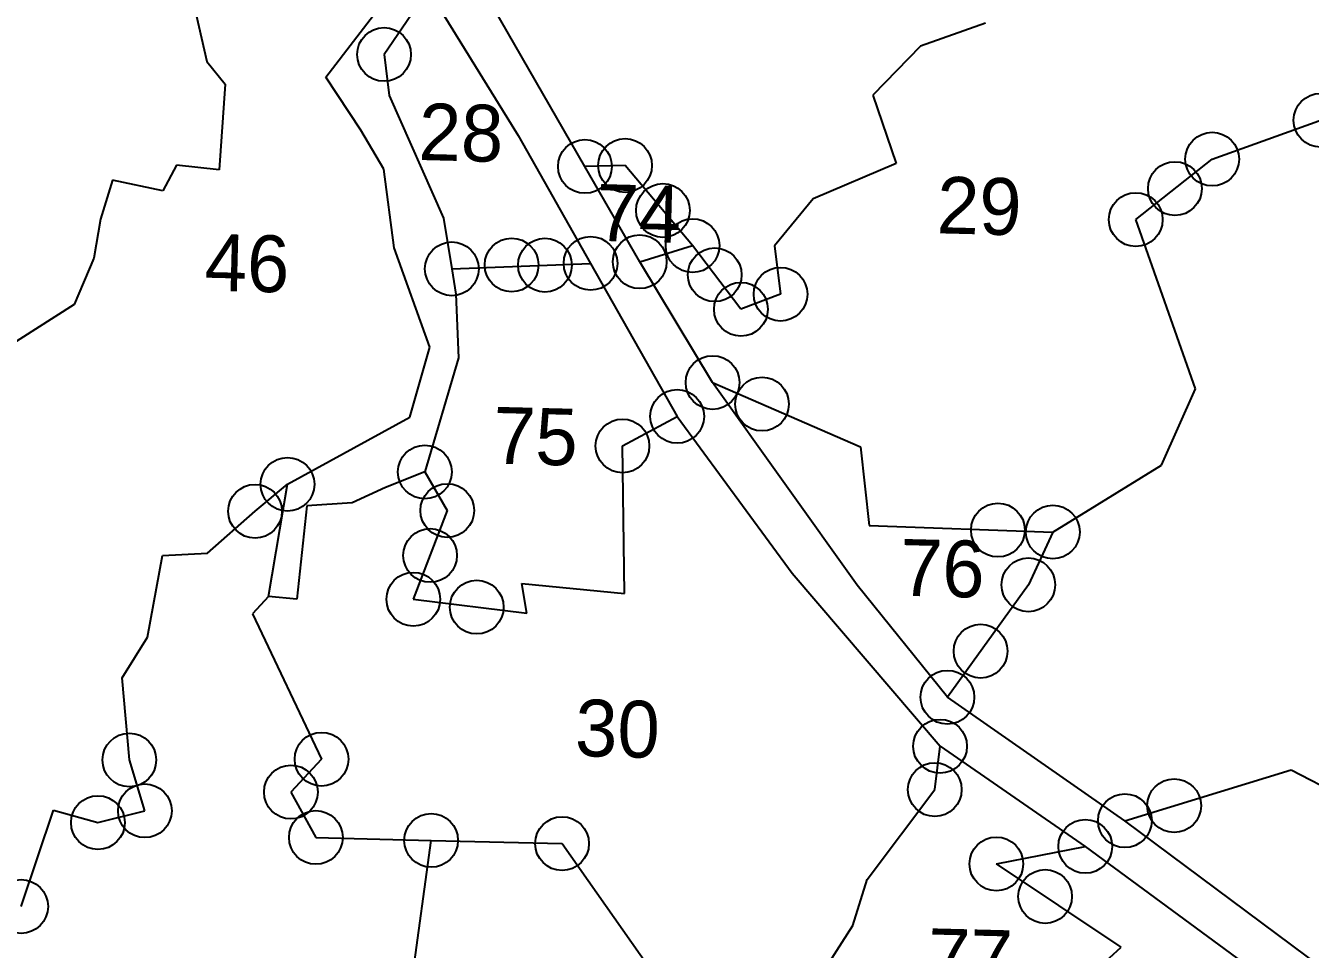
# Model space of a CAD drawing. Header units: metres. Extents: x 281733 to 284660, y 2048347 to 2052315.
# Drawn here: x 282917.1 to 283250.4, y 2049685.8 to 2049925.5 of the extents above; entities that cross this region are included whole.
import ezdxf
from ezdxf.enums import TextEntityAlignment as Align

# ---------------------------------------------------------------- set-up
doc = ezdxf.new("R2010")
doc.units = ezdxf.units.M
doc.header["$MEASUREMENT"] = 0
for name, color, linetype in [('POLY_PARCEL', 6, 'Continuous'), ('POLY_ROAD', 30, 'Continuous'), ('POLY_WATER', 4, 'Continuous'), ('TEXT_PARCEL', 7, 'Continuous')]:
    doc.layers.add(name, color=color, linetype=linetype)
doc.styles.add('TEXT_MAP', font='', dxfattribs={"height": 2.5})
doc.styles.get('TEXT_MAP').set_extended_font_data('Kruti Dev 050')

msp = doc.modelspace()

# ---------------------------------------------------------------- linework, layer by layer
for centre in [(283010.05, 2049918), (283253.05, 2049900.91), (283062.18, 2049888.94), (283072.59, 2049889.19), (283224.94, 2049890.84), (283215.28, 2049883.19), (283082.43, 2049877.51), (283205.11, 2049875.15), (283090.11, 2049868.39), (283027.64, 2049862.38), (283043.16, 2049863.37), (283051.81, 2049863.33), (283063.64, 2049863.8), (283076.4, 2049864.22), (283095.86, 2049860.83), (283112.94, 2049855.79), (283102.66, 2049851.88), (283095.31, 2049832.87), (283108.13, 2049827.3), (283086.12, 2049824.1), (283071.92, 2049816.42), (283020.63, 2049809.67), (282985, 2049806.47), (282976.58, 2049799.47), (283026.46, 2049799.66), (283169.35, 2049794.6), (283183.6, 2049794.1), (283022, 2049788.02), (283177.24, 2049780.39), (283017.65, 2049776.65), (283034.1, 2049774.62), (283164.85, 2049763.19), (283156.24, 2049751.23), (283154.33, 2049738.51), (282943.96, 2049734.95), (282993.84, 2049735.15), (282985.88, 2049726.64), (283152.96, 2049727.26), (283215.08, 2049723.1), (282947.99, 2049721.78), (283202.3, 2049719.2), (282935.81, 2049718.7), (282992.36, 2049714.86), (283022.27, 2049714.1), (283056.24, 2049713.25), (283192.02, 2049712.54), (283168.94, 2049707.98), (283181.6, 2049699.53), (282915.89, 2049696.94)]:
    msp.add_circle(centre, 6.97)
at = {"layer": 'POLY_PARCEL'}
for p, q in [((282960.62, 2049931.27), (282964.11, 2049916.18)), ((283166.09, 2049926.15), (283149.28, 2049920.1)), ((283149.28, 2049920.1), (283136.92, 2049907.46)), ((282964.11, 2049916.18), (282968.8, 2049910.25)), ((282968.8, 2049910.25), (282967.27, 2049888.03)), ((283136.92, 2049907.46), (283142.96, 2049889.73)), ((283224.94, 2049890.84), (283268.38, 2049906.4)), ((282956.17, 2049889.28), (282952.61, 2049882.59)), ((282967.27, 2049888.03), (282956.17, 2049889.28)), ((283142.96, 2049889.73), (283121.43, 2049880.55)), ((283205.11, 2049875.15), (283224.94, 2049890.84)), ((283072.59, 2049889.19), (283062.18, 2049888.94)), ((283090.11, 2049868.39), (283072.59, 2049889.19)), ((282939.6, 2049885.34), (282936.44, 2049875.25)), ((282952.61, 2049882.59), (282939.6, 2049885.34)), ((283121.43, 2049880.55), (283111.4, 2049868.32)), ((282936.44, 2049875.25), (282934.74, 2049865.13)), ((283220.66, 2049831.27), (283205.11, 2049875.15)), ((283076.4, 2049864.22), (283090.11, 2049868.39)), ((283102.66, 2049851.88), (283090.11, 2049868.39)), ((283111.4, 2049868.32), (283112.94, 2049855.79)), ((282934.74, 2049865.13), (282929.68, 2049853.16)), ((283027.64, 2049862.38), (283063.64, 2049863.8)), ((282929.68, 2049853.16), (282910.49, 2049840.91)), ((283112.94, 2049855.79), (283102.66, 2049851.88)), ((283095.31, 2049832.87), (283133.7, 2049816.18)), ((283211.81, 2049811.44), (283220.66, 2049831.27)), ((283071.92, 2049816.42), (283086.12, 2049824.1)), ((283072.41, 2049778.18), (283071.92, 2049816.42)), ((283133.7, 2049816.18), (283135.96, 2049795.77)), ((283020.63, 2049809.67), (283026.46, 2049799.66)), ((283183.6, 2049794.1), (283211.81, 2049811.44)), ((282976.58, 2049799.47), (282985, 2049806.47)), ((282964.2, 2049788.65), (282976.58, 2049799.47)), ((283026.46, 2049799.66), (283017.65, 2049776.65)), ((283135.96, 2049795.77), (283183.6, 2049794.1)), ((283183.6, 2049794.1), (283177.24, 2049780.39)), ((282948.64, 2049766.78), (282952.56, 2049787.97)), ((282952.56, 2049787.97), (282964.2, 2049788.65)), ((283047.1, 2049773.01), (283045.84, 2049780.78)), ((283045.84, 2049780.78), (283072.41, 2049778.18)), ((283177.24, 2049780.39), (283156.24, 2049751.23)), ((282980.09, 2049777.38), (282975.91, 2049772.87)), ((283017.65, 2049776.65), (283047.1, 2049773.01)), ((282975.91, 2049772.87), (282993.84, 2049735.15)), ((282942.08, 2049756.3), (282948.64, 2049766.78)), ((282943.96, 2049734.95), (282942.08, 2049756.3)), ((283152.96, 2049727.26), (283154.33, 2049738.51)), ((282947.99, 2049721.78), (282943.96, 2049734.95)), ((282993.84, 2049735.15), (282985.88, 2049726.64)), ((283202.3, 2049719.2), (283245.48, 2049732.38)), ((283245.48, 2049732.38), (283271.37, 2049718.88)), ((282985.88, 2049726.64), (282992.36, 2049714.86)), ((283135.42, 2049703.99), (283152.96, 2049727.26)), ((282915.89, 2049696.94), (282924.26, 2049721.9)), ((282924.26, 2049721.9), (282935.81, 2049718.7)), ((282935.81, 2049718.7), (282947.99, 2049721.78)), ((282992.36, 2049714.86), (283022.27, 2049714.1)), ((283013.36, 2049648.79), (283022.27, 2049714.1)), ((283022.27, 2049714.1), (283056.24, 2049713.25)), ((283056.24, 2049713.25), (283081.96, 2049676.78)), ((283168.94, 2049707.98), (283192.02, 2049712.54)), ((283201.32, 2049686.35), (283168.94, 2049707.98)), ((283131.73, 2049691.98), (283135.42, 2049703.99)), ((283119.13, 2049672.46), (283131.73, 2049691.98)), ((283189.92, 2049675.99), (283201.32, 2049686.35))]:
    msp.add_line(p, q, dxfattribs=at)
at = {"layer": 'POLY_ROAD'}
for p, q in [((283062.18, 2049888.94), (283033.05, 2049939.57)), ((283022.69, 2049932.85), (283044.83, 2049897)), ((283044.83, 2049897), (283063.64, 2049863.8)), ((283076.4, 2049864.22), (283062.18, 2049888.94)), ((283063.64, 2049863.8), (283086.12, 2049824.1)), ((283095.31, 2049832.87), (283076.4, 2049864.22)), ((283132.86, 2049780.29), (283095.31, 2049832.87)), ((283086.12, 2049824.1), (283115.99, 2049783.43)), ((283115.99, 2049783.43), (283154.33, 2049738.51)), ((283156.24, 2049751.23), (283132.86, 2049780.29)), ((283202.3, 2049719.2), (283156.24, 2049751.23)), ((283154.33, 2049738.51), (283192.02, 2049712.54)), ((283330.06, 2049624.13), (283202.3, 2049719.2)), ((283192.02, 2049712.54), (283268.36, 2049656.32))]:
    msp.add_line(p, q, dxfattribs=at)
at = {"layer": 'POLY_WATER'}
for p, q in [((282994.97, 2049912.12), (283017.64, 2049941.81)), ((283018.34, 2049930.03), (283010.05, 2049918)), ((283010.05, 2049918), (283011.38, 2049907.32)), ((283004.02, 2049898.33), (282994.97, 2049912.12)), ((283011.38, 2049907.32), (283025.49, 2049875.56)), ((283010.03, 2049888.27), (283004.02, 2049898.33)), ((283012.64, 2049867.86), (283010.03, 2049888.27)), ((283025.49, 2049875.56), (283027.64, 2049862.38)), ((283021.91, 2049842.06), (283012.64, 2049867.86)), ((283027.64, 2049862.38), (283028.72, 2049855.78)), ((283028.72, 2049855.78), (283029.36, 2049839.26)), ((283016.75, 2049823.93), (283021.91, 2049842.06)), ((283029.36, 2049839.26), (283020.63, 2049809.67)), ((282985, 2049806.47), (283016.75, 2049823.93)), ((283020.63, 2049809.67), (283010.41, 2049805.67)), ((282980.09, 2049777.38), (282985, 2049806.47)), ((283010.41, 2049805.67), (283001.79, 2049801.63)), ((282990.05, 2049800.86), (282987.38, 2049776.68)), ((283001.79, 2049801.63), (282990.05, 2049800.86)), ((282987.38, 2049776.68), (282980.09, 2049777.38))]:
    msp.add_line(p, q, dxfattribs=at)

# ---------------------------------------------------------------- texts
at = {"layer": 'TEXT_PARCEL', "style": 'TEXT_MAP'}
for s, p in [('28', (283030.05, 2049897.72)), ('29', (283164.51, 2049878.7)), ('74', (283076.16, 2049876.74)), ('46', (282974.53, 2049863.85)), ('75', (283049.36, 2049818.84)), ('76', (283154.95, 2049784.68)), ('30', (283070.64, 2049743.09)), ('77', (283162.15, 2049683.65))]:
    msp.add_text(s, height=14.739, rotation=358.555, dxfattribs=at).set_placement(p, align=Align.MIDDLE)

doc.saveas('drawing.dxf')
